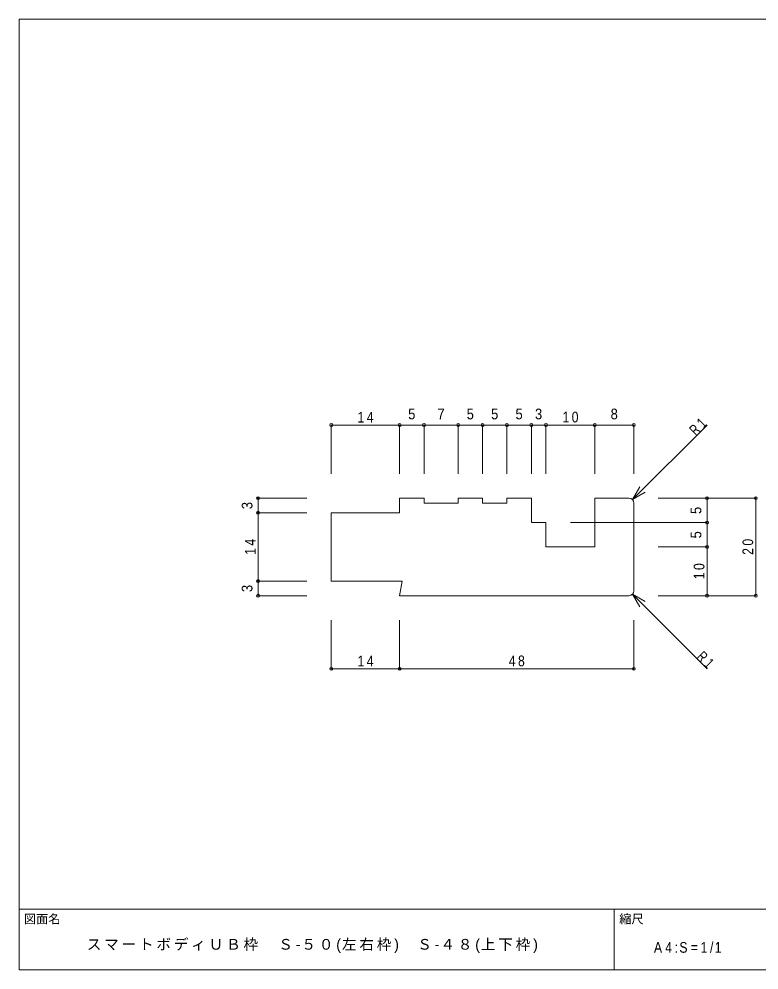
# Model space of a CAD drawing. Units: millimetres on the paper. Extents: x -141 to 141, y -98 to 98.
# Drawn here: x -141 to 10.7, y -97.5 to 97.5 of the extents above; entities that cross this region are included whole.
import ezdxf
from ezdxf.enums import TextEntityAlignment as Align

# ---------------------------------------------------------------- set-up
doc = ezdxf.new("R2010")
doc.units = ezdxf.units.MM
doc.header["$PDMODE"] = 32
doc.header["$PDSIZE"] = 0.6
for name, color, linetype, lineweight in [('0-0_ＫＢ製品', 2, 'Continuous', 9), ('0-3_寸法', 4, 'Continuous', 9), ('0-4_引出線字', 4, 'Continuous', 9), ('F-0_図面枠', 5, 'Continuous', 9), ('F-5_F-5ﾚｲﾔ', 7, 'Continuous', 9)]:
    doc.layers.add(name, color=color, linetype=linetype, lineweight=lineweight)
doc.styles.add('HGｺﾞｼｯｸM', font='')
doc.styles.get('HGｺﾞｼｯｸM').set_extended_font_data('HGｺﾞｼｯｸM')

msp = doc.modelspace()

# ---------------------------------------------------------------- linework, layer by layer
at = {"layer": '0-0_ＫＢ製品'}
for p, q in [((-63, -0.75), (-63, -3.75)), ((-51, -0.75), (-51, -1.75)), ((-51, -0.75), (-46, -0.75)), ((-46, -0.75), (-46, -1.75)), ((-46, -1.75), (-41, -1.75)), ((-41, -0.75), (-41, -1.75)), ((-41, -0.75), (-36, -0.75)), ((-36, -0.75), (-36, -5.75)), ((-23, -0.75), (-23, -10.75)), ((-16, -0.75), (-23, -0.75)), ((-15, -19.75), (-15, -1.75)), ((-77, -3.75), (-63, -3.75)), ((-36, -5.75), (-33, -5.75)), ((-33, -5.75), (-33, -10.75)), ((-23, -10.75), (-33, -10.75)), ((-16, -20.75), (-63, -20.75))]:
    msp.add_line(p, q, dxfattribs=at)
for points in [[(-63, -0.75), (-58, -0.75), (-58, -1.75), (-51, -1.75)], [(-63, -20.75), (-62.5, -17.75), (-77, -17.75), (-77, -3.75)]]:
    msp.add_lwpolyline(points, dxfattribs=at)
for centre, start, end in [((-16, -1.75), 0, 90), ((-16, -19.75), 270, 0)]:
    msp.add_arc(centre, 1, start, end, dxfattribs=at)
at = {"layer": '0-3_寸法'}
for p, q in [((-63, 14.25), (-77, 14.25)), ((-77, 14.25), (-77, 4.25)), ((-58, 14.25), (-63, 14.25)), ((-63, 14.25), (-63, 4.25)), ((-51, 14.25), (-58, 14.25)), ((-58, 14.25), (-58, 4.25)), ((-46, 14.25), (-51, 14.25)), ((-51, 14.25), (-51, 4.25)), ((-41, 14.25), (-46, 14.25)), ((-46, 14.25), (-46, 4.25)), ((-36, 14.25), (-41, 14.25)), ((-41, 14.25), (-41, 4.25)), ((-33, 14.25), (-36, 14.25)), ((-36, 14.25), (-36, 4.25)), ((-23, 14.25), (-33, 14.25)), ((-33, 14.25), (-33, 4.25)), ((-15, 14.25), (-23, 14.25)), ((-23, 14.25), (-23, 4.25)), ((-15, 14.25), (-15, 4.25)), ((-92, -3.75), (-92, -0.75)), ((-92, -0.75), (-82, -0.75)), ((0, -0.75), (-10, -0.75)), ((0, -0.75), (0, -5.75)), ((10, -0.75), (0, -0.75)), ((10, -0.75), (10, -20.75)), ((-92, -17.75), (-92, -3.75)), ((-92, -3.75), (-82, -3.75)), ((0, -5.75), (-28, -5.75)), ((0, -5.75), (0, -10.75)), ((0, -10.75), (-10, -10.75)), ((0, -10.75), (0, -20.75)), ((-92, -20.75), (-92, -17.75)), ((-92, -17.75), (-82, -17.75)), ((-92, -20.75), (-82, -20.75)), ((0, -20.75), (-10, -20.75)), ((10, -20.75), (0, -20.75)), ((-77, -35.75), (-77, -25.75)), ((-63, -35.75), (-63, -25.75)), ((-15, -35.75), (-15, -25.75)), ((-63, -35.75), (-77, -35.75)), ((-15, -35.75), (-63, -35.75))]:
    msp.add_line(p, q, dxfattribs=at)
for p in [(-77, 14.25), (-63, 14.25), (-58, 14.25), (-51, 14.25), (-46, 14.25), (-41, 14.25), (-36, 14.25), (-33, 14.25), (-23, 14.25), (-15, 14.25), (-92, -0.75), (0, -0.75), (10, -0.75), (-92, -3.75), (0, -5.75), (0, -10.75), (-92, -17.75), (-92, -20.75), (0, -20.75), (10, -20.75), (-77, -35.75), (-63, -35.75), (-15, -35.75)]:
    msp.add_point(p, dxfattribs=at)
at = {"layer": '0-4_引出線字'}
for p, q in [((-15.293, -1.043), (0, 14.25)), ((-15.293, -1.043), (-13.793, 1.555)), ((-15.293, -1.043), (-12.695, 0.457)), ((-15.293, -20.457), (-12.695, -21.957)), ((-15.293, -20.457), (-13.793, -23.055)), ((-15.293, -20.457), (0, -35.75))]:
    msp.add_line(p, q, dxfattribs=at)
at = {"layer": 'F-0_図面枠'}
for p, q in [((-141, 97.5), (141, 97.5)), ((-141, -97.5), (-141, 97.5)), ((-141, -85), (141, -85)), ((-19, -97.5), (-19, -85)), ((141, -97.5), (-141, -97.5))]:
    msp.add_line(p, q, dxfattribs=at)

# ---------------------------------------------------------------- texts
at = {"layer": '0-3_寸法', "color": 7, "style": 'HGｺﾞｼｯｸM', "width": 0.9}
for s, p in [('5', (-61.25, 14.75)), ('7', (-55.25, 14.75)), ('5', (-49.25, 14.75)), ('5', (-44.25, 14.75)), ('5', (-39.25, 14.75)), ('3', (-35.25, 14.75)), ('8', (-19.75, 14.75))]:
    msp.add_text(s, height=2.199, dxfattribs=at).set_placement(p, align=Align.BOTTOM_LEFT)
for s, p in [('3', (-92.5, -3)), ('5', (-0.5, -4)), ('5', (-0.5, -9)), ('3', (-92.5, -20))]:
    msp.add_text(s, height=2.199, rotation=90, dxfattribs=at).set_placement(p, align=Align.BOTTOM_LEFT)
at = {"layer": '0-3_寸法', "color": 7, "char_height": 2.199, "attachment_point": 7, "style": 'HGｺﾞｼｯｸM'}
for s, insert in [('\\T1.36;\\W0.85;14', (-71.625, 14.75)), ('\\T1.36;\\W0.85;10', (-29.625, 14.75)), ('\\T1.36;\\W0.85;14', (-71.625, -35.25)), ('\\T1.36;\\W0.85;48', (-40.625, -35.25))]:
    msp.add_mtext(s, dxfattribs=dict(at, insert=insert))
at = {"layer": '0-3_寸法', "color": 7, "char_height": 2.199, "attachment_point": 7, "rotation": 90, "style": 'HGｺﾞｼｯｸM'}
for s, insert in [('\\T1.36;\\W0.85;14', (-92.5, -12.375)), ('\\T1.36;\\W0.85;20', (9.5, -12.375)), ('\\T1.36;\\W0.85;10', (-0.5, -17.375))]:
    msp.add_mtext(s, dxfattribs=dict(at, insert=insert))
at = {"layer": '0-4_引出線字', "color": 7, "char_height": 2.199, "attachment_point": 7, "style": 'HGｺﾞｼｯｸM'}
for insert, rotation in [((-2.298, 11.952), 45), ((-2.298, -33.452), 315)]:
    msp.add_mtext('\\T1.36;\\W0.75;R1', dxfattribs=dict(at, insert=insert, rotation=rotation))
at = {"layer": 'F-0_図面枠', "color": 7, "style": 'HGｺﾞｼｯｸM'}
msp.add_text('図面名', height=1.833, dxfattribs=at).set_placement((-140, -88.5), align=Align.BOTTOM_LEFT)
at = {"layer": 'F-5_F-5ﾚｲﾔ', "style": 'HGｺﾞｼｯｸM'}
msp.add_text('縮尺', height=1.833, dxfattribs=at).set_placement((-18, -88.5), align=Align.BOTTOM_LEFT)
at = {"layer": 'F-5_F-5ﾚｲﾔ', "char_height": 2.199, "attachment_point": 7, "style": 'HGｺﾞｼｯｸM'}
for s, insert in [('\\T1.19;スマートボディＵＢ枠\u3000Ｓ-５０(左右枠)\u3000Ｓ-４８(上下枠)', (-127.125, -94)), ('\\T1.39;\\W0.85;A4:S=1/1', (-10.875, -94))]:
    msp.add_mtext(s, dxfattribs=dict(at, insert=insert))

doc.saveas('drawing.dxf')
